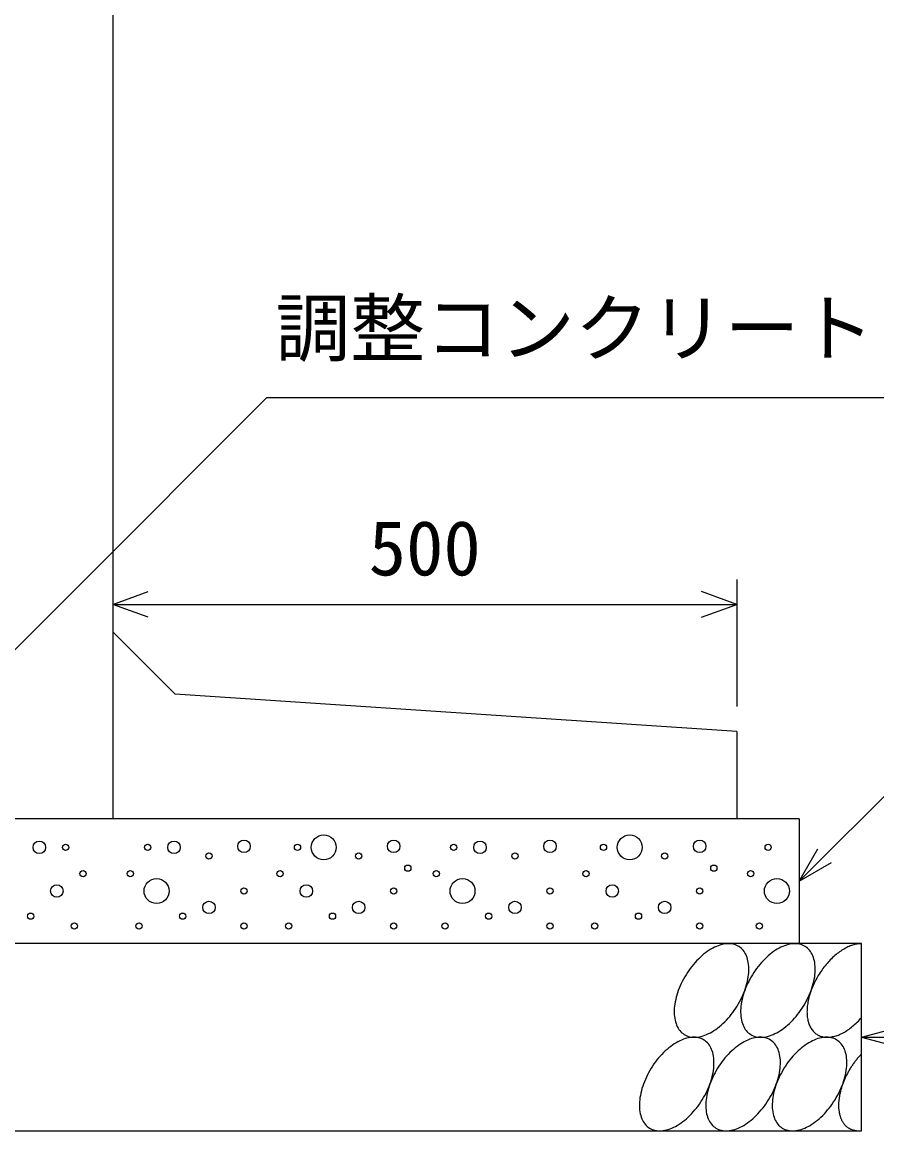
# Model space of a CAD drawing. Units: millimetres, scale not verified. Extents: x -16800 to 16800, y -5940 to 5940.
# Drawn here: x 4822 to 5507, y -1601 to -713 of the extents above; entities that cross this region are included whole.
import ezdxf
from ezdxf.enums import TextEntityAlignment as Align

# ---------------------------------------------------------------- set-up
doc = ezdxf.new("R2010")
doc.units = ezdxf.units.MM
doc.header["$LTSCALE"] = 20
for name, color, linetype, lineweight in [('0-0_DIM', 7, 'Continuous', 25), ('0-2_HATCH', 6, 'Continuous', 25), ('0-5_OUTLINE', 3, 'Continuous', 25)]:
    doc.layers.add(name, color=color, linetype=linetype, lineweight=lineweight)
doc.styles.add('ＭＳ ゴシック', font='')
doc.styles.get('ＭＳ ゴシック').set_extended_font_data('MS Gothic')

msp = doc.modelspace()

# ---------------------------------------------------------------- linework, layer by layer
at = {"layer": '0-0_DIM'}
for p, q in [((5395, -1159.42), (5395, -1261.38)), ((4895, -1179.42), (5395, -1179.42)), ((5608.65, -1237.73), (5445, -1401.38)), ((5445, -1401.38), (5460, -1375.4)), ((5445, -1401.38), (5470.98, -1386.38)), ((5495, -1526.38), (5523.98, -1518.62)), ((5495, -1526.38), (5928.31, -1526.38)), ((5495, -1526.38), (5523.98, -1534.14))]:
    msp.add_line(p, q, dxfattribs=at)
for points in [[(4705.74, -1326.38), (5018.43, -1013.68), (5657.64, -1013.68)], [(4923.19, -1189.68), (4895, -1179.42), (4923.19, -1169.16)], [(5366.81, -1189.68), (5395, -1179.42), (5366.81, -1169.16)]]:
    msp.add_lwpolyline(points, dxfattribs=at)
at = {"layer": '0-2_HATCH'}
for points in [[(5396.5, -1453.61), (5395.5, -1453.01), (5394.4, -1452.51), (5393.3, -1452.11), (5392.1, -1451.81), (5390.9, -1451.61), (5389.7, -1451.41), (5388.4, -1451.41), (5387.1, -1451.41), (5385.7, -1451.61), (5384.3, -1451.81), (5382.9, -1452.11), (5381.5, -1452.51), (5380.1, -1453.01), (5378.6, -1453.61), (5377.2, -1454.21), (5375.7, -1455.01), (5374.2, -1455.81), (5372.8, -1456.71), (5371.3, -1457.71), (5369.8, -1458.81), (5368.4, -1459.91), (5367, -1461.11), (5365.6, -1462.41), (5364.2, -1463.71), (5362.8, -1465.11), (5361.5, -1466.61), (5360.2, -1468.11), (5358.9, -1469.61), (5357.7, -1471.21), (5356.5, -1472.91), (5355.4, -1474.51), (5354.3, -1476.31), (5353.2, -1478.01), (5352.2, -1479.81), (5351.3, -1481.61), (5350.4, -1483.41), (5349.6, -1485.21), (5348.8, -1487.11), (5348.1, -1488.91)], [(5403.9, -1465.11), (5403.6, -1463.71), (5403.2, -1462.41), (5402.7, -1461.11), (5402.2, -1459.91), (5401.5, -1458.81), (5400.9, -1457.71), (5400.1, -1456.71), (5399.3, -1455.81), (5398.4, -1455.01), (5397.5, -1454.21), (5396.5, -1453.61)], [(5449.7, -1453.61), (5448.7, -1453.01), (5447.6, -1452.51), (5446.5, -1452.11), (5445.3, -1451.81), (5444.1, -1451.61), (5442.9, -1451.41), (5441.6, -1451.41), (5440.3, -1451.41), (5438.9, -1451.61), (5437.5, -1451.81), (5436.1, -1452.11), (5434.7, -1452.51), (5433.3, -1453.01), (5431.8, -1453.61), (5430.4, -1454.21), (5428.9, -1455.01), (5427.4, -1455.81), (5426, -1456.71), (5424.5, -1457.71), (5423, -1458.81), (5421.6, -1459.91), (5420.2, -1461.11), (5418.8, -1462.41), (5417.4, -1463.71), (5416, -1465.11), (5414.7, -1466.61), (5413.4, -1468.11), (5412.1, -1469.61), (5410.9, -1471.21), (5409.7, -1472.91), (5408.6, -1474.51), (5407.5, -1476.31), (5406.4, -1478.01), (5405.4, -1479.81), (5404.5, -1481.61), (5403.6, -1483.41), (5402.8, -1485.21), (5402, -1487.11), (5401.3, -1488.91)], [(5457.2, -1465.11), (5456.8, -1463.71), (5456.4, -1462.41), (5455.9, -1461.11), (5455.4, -1459.91), (5454.7, -1458.81), (5454.1, -1457.71), (5453.3, -1456.71), (5452.5, -1455.81), (5451.6, -1455.01), (5450.7, -1454.21), (5449.7, -1453.61)], [(5495, -1451.41), (5494.1, -1451.41), (5493.3, -1451.51), (5492.4, -1451.51), (5491.5, -1451.71), (5490.6, -1451.81), (5489.7, -1452.01), (5488.8, -1452.31), (5487.8, -1452.51), (5486.9, -1452.91), (5485.9, -1453.21), (5485, -1453.61), (5484, -1454.01), (5483.1, -1454.51), (5482.1, -1455.01), (5481.2, -1455.51), (5480.2, -1456.11), (5479.2, -1456.71), (5478.3, -1457.31), (5477.3, -1458.01), (5476.4, -1458.71), (5475.4, -1459.41), (5474.5, -1460.21), (5473.6, -1460.91), (5472.7, -1461.81), (5471.7, -1462.61), (5470.8, -1463.51), (5469.9, -1464.41), (5469.1, -1465.31), (5468.2, -1466.21), (5467.3, -1467.21), (5466.5, -1468.21), (5465.7, -1469.21), (5464.8, -1470.31), (5464, -1471.31), (5463.3, -1472.41), (5462.5, -1473.51), (5461.8, -1474.61), (5461, -1475.71), (5460.3, -1476.81)], [(5370.8, -1524.21), (5372.3, -1523.51), (5373.8, -1522.81), (5375.2, -1522.01), (5376.7, -1521.11), (5378.2, -1520.11), (5379.6, -1519.01), (5381, -1517.91), (5382.5, -1516.71), (5383.9, -1515.41), (5385.3, -1514.11), (5386.6, -1512.71), (5388, -1511.21), (5389.3, -1509.71), (5390.5, -1508.21), (5391.8, -1506.61), (5392.9, -1504.91), (5394.1, -1503.21), (5395.2, -1501.51), (5396.2, -1499.81), (5397.2, -1498.01), (5398.2, -1496.21), (5399, -1494.41), (5399.9, -1492.61), (5400.6, -1490.71), (5401.3, -1488.91), (5402, -1487.11), (5402.5, -1485.21), (5403, -1483.41), (5403.5, -1481.61), (5403.8, -1479.81), (5404.1, -1478.01), (5404.4, -1476.31), (5404.5, -1474.51), (5404.6, -1472.91), (5404.6, -1471.21), (5404.6, -1469.61), (5404.4, -1468.11), (5404.2, -1466.61), (5403.9, -1465.11)], [(5424, -1524.21), (5425.5, -1523.51), (5427, -1522.81), (5428.4, -1522.01), (5429.9, -1521.11), (5431.4, -1520.11), (5432.8, -1519.01), (5434.3, -1517.91), (5435.7, -1516.71), (5437.1, -1515.41), (5438.5, -1514.11), (5439.8, -1512.71), (5441.2, -1511.21), (5442.5, -1509.71), (5443.7, -1508.21), (5445, -1506.61), (5446.1, -1504.91), (5447.3, -1503.21), (5448.4, -1501.51), (5449.4, -1499.81), (5450.4, -1498.01), (5451.4, -1496.21), (5452.2, -1494.41), (5453.1, -1492.61), (5453.8, -1490.71), (5454.5, -1488.91), (5455.2, -1487.11), (5455.7, -1485.21), (5456.3, -1483.41), (5456.7, -1481.61), (5457.1, -1479.81), (5457.4, -1478.01), (5457.6, -1476.31), (5457.7, -1474.51), (5457.8, -1472.91), (5457.8, -1471.21), (5457.8, -1469.61), (5457.6, -1468.11), (5457.4, -1466.61), (5457.2, -1465.11)], [(5460.3, -1476.81), (5459.7, -1478.01), (5459, -1479.11), (5458.4, -1480.31), (5457.8, -1481.51), (5457.2, -1482.61), (5456.6, -1483.81), (5456.1, -1485.01), (5455.6, -1486.21), (5455.1, -1487.41), (5454.6, -1488.61), (5454.2, -1489.81), (5453.8, -1491.01), (5453.4, -1492.21), (5453.1, -1493.41), (5452.8, -1494.61), (5452.5, -1495.81), (5452.2, -1497.01), (5452, -1498.21), (5451.8, -1499.31), (5451.6, -1500.51), (5451.5, -1501.61), (5451.4, -1502.71), (5451.3, -1503.81), (5451.3, -1504.91), (5451.2, -1506.01), (5451.3, -1507.11), (5451.3, -1508.11), (5451.4, -1509.11), (5451.5, -1510.11), (5451.6, -1511.11), (5451.8, -1512.11), (5452, -1513.01), (5452.2, -1513.91), (5452.5, -1514.81), (5452.8, -1515.71), (5453.1, -1516.51), (5453.4, -1517.31), (5453.8, -1518.11), (5454.2, -1518.81)], [(5348.1, -1488.91), (5347.5, -1490.71), (5346.9, -1492.61), (5346.4, -1494.41), (5346, -1496.21), (5345.6, -1498.01), (5345.3, -1499.81), (5345.1, -1501.51), (5344.9, -1503.21), (5344.8, -1504.91), (5344.8, -1506.61), (5344.9, -1508.21), (5345, -1509.71), (5345.2, -1511.21), (5345.5, -1512.71), (5345.8, -1514.11), (5346.3, -1515.41), (5346.7, -1516.71), (5347.3, -1517.91), (5347.9, -1519.01), (5348.6, -1520.11), (5349.3, -1521.11), (5350.1, -1522.01), (5351, -1522.81), (5351.9, -1523.51), (5352.9, -1524.21), (5353.9, -1524.81), (5355, -1525.31), (5356.1, -1525.71), (5357.3, -1526.01), (5358.5, -1526.21), (5359.8, -1526.31), (5361.1, -1526.41), (5362.4, -1526.31), (5363.7, -1526.21), (5365.1, -1526.01), (5366.5, -1525.71), (5367.9, -1525.31), (5369.4, -1524.81), (5370.8, -1524.21)], [(5401.3, -1488.91), (5400.7, -1490.71), (5400.1, -1492.61), (5399.6, -1494.41), (5399.2, -1496.21), (5398.8, -1498.01), (5398.5, -1499.81), (5398.3, -1501.51), (5398.1, -1503.21), (5398, -1504.91), (5398, -1506.61), (5398.1, -1508.21), (5398.2, -1509.71), (5398.4, -1511.21), (5398.7, -1512.71), (5399.1, -1514.11), (5399.5, -1515.41), (5400, -1516.71), (5400.5, -1517.91), (5401.1, -1519.01), (5401.8, -1520.11), (5402.5, -1521.11), (5403.4, -1522.01), (5404.2, -1522.81), (5405.1, -1523.51), (5406.1, -1524.21), (5407.1, -1524.81), (5408.2, -1525.31), (5409.4, -1525.71), (5410.5, -1526.01), (5411.7, -1526.21), (5413, -1526.31), (5414.3, -1526.41), (5415.6, -1526.31), (5417, -1526.21), (5418.3, -1526.01), (5419.7, -1525.71), (5421.2, -1525.31), (5422.6, -1524.81), (5424, -1524.21)], [(5485, -1519.81), (5485.9, -1519.11), (5486.9, -1518.41), (5487.8, -1517.61), (5488.8, -1516.81), (5489.7, -1516.01), (5490.6, -1515.11), (5491.5, -1514.31), (5492.4, -1513.41), (5493.3, -1512.41), (5494.1, -1511.51), (5495, -1510.51)], [(5454.2, -1518.81), (5454.6, -1519.51), (5455.1, -1520.21), (5455.6, -1520.81), (5456.1, -1521.41), (5456.6, -1522.01), (5457.2, -1522.61), (5457.8, -1523.11), (5458.4, -1523.61), (5459, -1524.01), (5459.7, -1524.41), (5460.3, -1524.81), (5461, -1525.11), (5461.8, -1525.41), (5462.5, -1525.71), (5463.3, -1525.91), (5464, -1526.11), (5464.8, -1526.21), (5465.7, -1526.31), (5466.5, -1526.41), (5467.3, -1526.41), (5468.2, -1526.41), (5469.1, -1526.31), (5469.9, -1526.21), (5470.8, -1526.11), (5471.7, -1525.91), (5472.7, -1525.71), (5473.6, -1525.51), (5474.5, -1525.21), (5475.4, -1524.91), (5476.4, -1524.61), (5477.3, -1524.21), (5478.3, -1523.71), (5479.2, -1523.31), (5480.2, -1522.81), (5481.2, -1522.21), (5482.1, -1521.71), (5483.1, -1521.11), (5484, -1520.41), (5485, -1519.81)], [(5368.7, -1528.61), (5367.6, -1528.01), (5366.5, -1527.51), (5365.4, -1527.11), (5364.2, -1526.81), (5363, -1526.61), (5361.8, -1526.41), (5360.5, -1526.41), (5359.2, -1526.41), (5357.8, -1526.61), (5356.4, -1526.81), (5355, -1527.11), (5353.6, -1527.51), (5352.2, -1528.01), (5350.7, -1528.61), (5349.3, -1529.21), (5347.8, -1530.01), (5346.3, -1530.81), (5344.9, -1531.71), (5343.4, -1532.71), (5342, -1533.81), (5340.5, -1534.91), (5339.1, -1536.11), (5337.7, -1537.41), (5336.3, -1538.71), (5334.9, -1540.11), (5333.6, -1541.51), (5332.3, -1543.01), (5331, -1544.61), (5329.8, -1546.21), (5328.6, -1547.81), (5327.5, -1549.51), (5326.4, -1551.21), (5325.3, -1553.01), (5324.3, -1554.81), (5323.4, -1556.61), (5322.5, -1558.41), (5321.7, -1560.21), (5320.9, -1562.01), (5320.2, -1563.91)], [(5421.9, -1528.61), (5420.8, -1528.01), (5419.7, -1527.51), (5418.6, -1527.11), (5417.5, -1526.81), (5416.2, -1526.61), (5415, -1526.41), (5413.7, -1526.41), (5412.4, -1526.41), (5411, -1526.61), (5409.6, -1526.81), (5408.2, -1527.11), (5406.8, -1527.51), (5405.4, -1528.01), (5403.9, -1528.61), (5402.5, -1529.21), (5401, -1530.01), (5399.5, -1530.81), (5398.1, -1531.71), (5396.6, -1532.71), (5395.2, -1533.81), (5393.7, -1534.91), (5392.3, -1536.11), (5390.9, -1537.41), (5389.5, -1538.71), (5388.1, -1540.11), (5386.8, -1541.51), (5385.5, -1543.01), (5384.2, -1544.61), (5383, -1546.21), (5381.8, -1547.81), (5380.7, -1549.51), (5379.6, -1551.21), (5378.5, -1553.01), (5377.6, -1554.81), (5376.6, -1556.61), (5375.7, -1558.41), (5374.9, -1560.21), (5374.1, -1562.01), (5373.4, -1563.91)], [(5475.1, -1528.61), (5474, -1528.01), (5473, -1527.51), (5471.8, -1527.11), (5470.7, -1526.81), (5469.4, -1526.61), (5468.2, -1526.41), (5466.9, -1526.41), (5465.6, -1526.41), (5464.2, -1526.61), (5462.9, -1526.81), (5461.5, -1527.11), (5460, -1527.51), (5458.6, -1528.01), (5457.1, -1528.61), (5455.7, -1529.21), (5454.2, -1530.01), (5452.8, -1530.81), (5451.3, -1531.71), (5449.8, -1532.71), (5448.4, -1533.81), (5446.9, -1534.91), (5445.5, -1536.11), (5444.1, -1537.41), (5442.7, -1538.71), (5441.3, -1540.11), (5440, -1541.51), (5438.7, -1543.01), (5437.5, -1544.61), (5436.2, -1546.21), (5435, -1547.81), (5433.9, -1549.51), (5432.8, -1551.21), (5431.8, -1553.01), (5430.8, -1554.81), (5429.8, -1556.61), (5428.9, -1558.41), (5428.1, -1560.21), (5427.4, -1562.01), (5426.6, -1563.91)], [(5376.1, -1540.11), (5375.7, -1538.71), (5375.3, -1537.41), (5374.8, -1536.11), (5374.3, -1534.91), (5373.6, -1533.81), (5373, -1532.71), (5372.2, -1531.71), (5371.4, -1530.81), (5370.5, -1530.01), (5369.6, -1529.21), (5368.7, -1528.61)], [(5429.3, -1540.11), (5428.9, -1538.71), (5428.5, -1537.41), (5428, -1536.11), (5427.5, -1534.91), (5426.9, -1533.81), (5426.2, -1532.71), (5425.4, -1531.71), (5424.6, -1530.81), (5423.8, -1530.01), (5422.8, -1529.21), (5421.9, -1528.61)], [(5482.5, -1540.11), (5482.1, -1538.71), (5481.7, -1537.41), (5481.2, -1536.11), (5480.7, -1534.91), (5480.1, -1533.81), (5479.4, -1532.71), (5478.6, -1531.71), (5477.8, -1530.81), (5477, -1530.01), (5476, -1529.21), (5475.1, -1528.61)], [(5342.9, -1599.21), (5344.4, -1598.51), (5345.9, -1597.81), (5347.3, -1597.01), (5348.8, -1596.01), (5350.3, -1595.11), (5351.7, -1594.01), (5353.2, -1592.91), (5354.6, -1591.71), (5356, -1590.41), (5357.4, -1589.11), (5358.7, -1587.71), (5360.1, -1586.21), (5361.4, -1584.71), (5362.6, -1583.21), (5363.9, -1581.61), (5365, -1579.91), (5366.2, -1578.21), (5367.3, -1576.51), (5368.3, -1574.81), (5369.3, -1573.01), (5370.3, -1571.21), (5371.1, -1569.41), (5372, -1567.61), (5372.7, -1565.71), (5373.4, -1563.91), (5374.1, -1562.01), (5374.6, -1560.21), (5375.2, -1558.41), (5375.6, -1556.61), (5376, -1554.81), (5376.3, -1553.01), (5376.5, -1551.31), (5376.6, -1549.51), (5376.7, -1547.91), (5376.7, -1546.21), (5376.7, -1544.61), (5376.5, -1543.11), (5376.3, -1541.51), (5376.1, -1540.11)], [(5396.2, -1599.21), (5397.6, -1598.51), (5399.1, -1597.81), (5400.5, -1597.01), (5402, -1596.01), (5403.5, -1595.11), (5404.9, -1594.01), (5406.4, -1592.91), (5407.8, -1591.71), (5409.2, -1590.41), (5410.6, -1589.11), (5411.9, -1587.71), (5413.3, -1586.21), (5414.6, -1584.71), (5415.8, -1583.21), (5417.1, -1581.61), (5418.3, -1579.91), (5419.4, -1578.21), (5420.5, -1576.51), (5421.5, -1574.81), (5422.5, -1573.01), (5423.5, -1571.21), (5424.4, -1569.41), (5425.2, -1567.61), (5425.9, -1565.71), (5426.6, -1563.91), (5427.3, -1562.01), (5427.9, -1560.21), (5428.4, -1558.41), (5428.8, -1556.61), (5429.2, -1554.81), (5429.5, -1553.01), (5429.7, -1551.31), (5429.8, -1549.51), (5429.9, -1547.91), (5429.9, -1546.21), (5429.9, -1544.61), (5429.7, -1543.11), (5429.5, -1541.51), (5429.3, -1540.11)], [(5449.4, -1599.21), (5450.8, -1598.51), (5452.3, -1597.81), (5453.8, -1597.01), (5455.2, -1596.01), (5456.7, -1595.11), (5458.1, -1594.01), (5459.6, -1592.91), (5461, -1591.71), (5462.4, -1590.41), (5463.8, -1589.11), (5465.2, -1587.71), (5466.5, -1586.21), (5467.8, -1584.71), (5469.1, -1583.21), (5470.3, -1581.61), (5471.5, -1579.91), (5472.6, -1578.21), (5473.7, -1576.51), (5474.7, -1574.81), (5475.7, -1573.01), (5476.7, -1571.21), (5477.6, -1569.41), (5478.4, -1567.61), (5479.2, -1565.71), (5479.9, -1563.91), (5480.5, -1562.01), (5481.1, -1560.21), (5481.6, -1558.41), (5482, -1556.61), (5482.4, -1554.81), (5482.7, -1553.01), (5482.9, -1551.31), (5483.1, -1549.51), (5483.1, -1547.91), (5483.2, -1546.21), (5483.1, -1544.61), (5483, -1543.11), (5482.8, -1541.51), (5482.5, -1540.11)], [(5495, -1539.61), (5494.5, -1540.21), (5494, -1540.71), (5493.5, -1541.21), (5493, -1541.81), (5492.5, -1542.41), (5492, -1542.91), (5491.5, -1543.51), (5491.1, -1544.11), (5490.6, -1544.71), (5490.1, -1545.31), (5489.7, -1545.91), (5489.2, -1546.51), (5488.8, -1547.11), (5488.3, -1547.71), (5487.9, -1548.31), (5487.5, -1549.01), (5487.1, -1549.61), (5486.6, -1550.21), (5486.2, -1550.91), (5485.8, -1551.51), (5485.4, -1552.21), (5485.1, -1552.91), (5484.7, -1553.51), (5484.3, -1554.21), (5483.9, -1554.81), (5483.6, -1555.51), (5483.2, -1556.21), (5482.9, -1556.91), (5482.5, -1557.51), (5482.2, -1558.21), (5481.9, -1558.91), (5481.6, -1559.61), (5481.3, -1560.31), (5481, -1561.01), (5480.7, -1561.71), (5480.4, -1562.31), (5480.2, -1563.01), (5479.9, -1563.71), (5479.7, -1564.41)], [(5320.2, -1563.91), (5319.6, -1565.71), (5319, -1567.61), (5318.5, -1569.41), (5318.1, -1571.21), (5317.7, -1573.01), (5317.4, -1574.81), (5317.2, -1576.51), (5317, -1578.21), (5316.9, -1579.91), (5316.9, -1581.61), (5317, -1583.21), (5317.1, -1584.71), (5317.3, -1586.21), (5317.6, -1587.71), (5318, -1589.11), (5318.4, -1590.41), (5318.9, -1591.71), (5319.4, -1592.91), (5320, -1594.01), (5320.7, -1595.11), (5321.5, -1596.01), (5322.3, -1597.01), (5323.1, -1597.81), (5324, -1598.51), (5325, -1599.21), (5326.1, -1599.81), (5327.1, -1600.31), (5328.3, -1600.71), (5329.4, -1601.01), (5330.6, -1601.21), (5331.9, -1601.31), (5333.2, -1601.41), (5334.5, -1601.31), (5335.9, -1601.21), (5337.2, -1601.01), (5338.6, -1600.71), (5340.1, -1600.31), (5341.5, -1599.81), (5342.9, -1599.21)], [(5373.4, -1563.91), (5372.8, -1565.71), (5372.2, -1567.61), (5371.7, -1569.41), (5371.3, -1571.21), (5370.9, -1573.01), (5370.6, -1574.81), (5370.4, -1576.51), (5370.2, -1578.21), (5370.2, -1579.91), (5370.1, -1581.61), (5370.2, -1583.21), (5370.3, -1584.71), (5370.5, -1586.21), (5370.8, -1587.71), (5371.2, -1589.11), (5371.6, -1590.41), (5372.1, -1591.71), (5372.6, -1592.91), (5373.2, -1594.01), (5373.9, -1595.11), (5374.7, -1596.01), (5375.5, -1597.01), (5376.3, -1597.81), (5377.3, -1598.51), (5378.2, -1599.21), (5379.3, -1599.81), (5380.3, -1600.31), (5381.5, -1600.71), (5382.6, -1601.01), (5383.9, -1601.21), (5385.1, -1601.31), (5386.4, -1601.41), (5387.7, -1601.31), (5389.1, -1601.21), (5390.4, -1601.01), (5391.8, -1600.71), (5393.3, -1600.31), (5394.7, -1599.81), (5396.2, -1599.21)], [(5426.6, -1563.91), (5426, -1565.71), (5425.4, -1567.61), (5424.9, -1569.41), (5424.5, -1571.21), (5424.1, -1573.01), (5423.8, -1574.81), (5423.6, -1576.51), (5423.5, -1578.21), (5423.4, -1579.91), (5423.4, -1581.61), (5423.4, -1583.21), (5423.5, -1584.71), (5423.8, -1586.21), (5424, -1587.71), (5424.4, -1589.11), (5424.8, -1590.41), (5425.3, -1591.71), (5425.8, -1592.91), (5426.4, -1594.01), (5427.1, -1595.11), (5427.9, -1596.01), (5428.7, -1597.01), (5429.5, -1597.81), (5430.5, -1598.51), (5431.4, -1599.21), (5432.5, -1599.81), (5433.5, -1600.31), (5434.7, -1600.71), (5435.8, -1601.01), (5437.1, -1601.21), (5438.3, -1601.31), (5439.6, -1601.41), (5440.9, -1601.31), (5442.3, -1601.21), (5443.7, -1601.01), (5445.1, -1600.71), (5446.5, -1600.31), (5447.9, -1599.81), (5449.4, -1599.21)], [(5479.7, -1564.41), (5479.4, -1565.11), (5479.2, -1565.81), (5479, -1566.51), (5478.8, -1567.21), (5478.6, -1567.91), (5478.4, -1568.51), (5478.2, -1569.21), (5478, -1569.91), (5477.8, -1570.61), (5477.7, -1571.31), (5477.5, -1571.91), (5477.4, -1572.61), (5477.3, -1573.31), (5477.2, -1573.91), (5477.1, -1574.61), (5477, -1575.31), (5476.9, -1575.91), (5476.8, -1576.61), (5476.7, -1577.21), (5476.7, -1577.91), (5476.6, -1578.51), (5476.6, -1579.11), (5476.6, -1579.81), (5476.6, -1580.41), (5476.6, -1581.01), (5476.6, -1581.61), (5476.6, -1582.21), (5476.6, -1582.81), (5476.6, -1583.41), (5476.7, -1584.01), (5476.7, -1584.61), (5476.8, -1585.11), (5476.9, -1585.71), (5477, -1586.31), (5477.1, -1586.81), (5477.2, -1587.41), (5477.3, -1587.91), (5477.4, -1588.41), (5477.5, -1588.91)], [(5477.5, -1588.91), (5477.7, -1589.41), (5477.8, -1589.91), (5478, -1590.41), (5478.2, -1590.91), (5478.4, -1591.41), (5478.6, -1591.91), (5478.8, -1592.31), (5479, -1592.81), (5479.2, -1593.21), (5479.4, -1593.61), (5479.7, -1594.01), (5479.9, -1594.41), (5480.2, -1594.81), (5480.4, -1595.21), (5480.7, -1595.61), (5481, -1596.01), (5481.3, -1596.31), (5481.6, -1596.61), (5481.9, -1597.01), (5482.2, -1597.31), (5482.5, -1597.61), (5482.9, -1597.91), (5483.2, -1598.21), (5483.6, -1598.51), (5483.9, -1598.71), (5484.3, -1599.01), (5484.7, -1599.21), (5485.1, -1599.41), (5485.4, -1599.61), (5485.8, -1599.81), (5486.2, -1600.01), (5486.6, -1600.21), (5487.1, -1600.41), (5487.5, -1600.51), (5487.9, -1600.71), (5488.3, -1600.81), (5488.8, -1600.91), (5489.2, -1601.01), (5489.7, -1601.11)], [(5489.7, -1601.11), (5490.1, -1601.21), (5490.6, -1601.21), (5491.1, -1601.31), (5491.5, -1601.31), (5492, -1601.41), (5492.5, -1601.41), (5493, -1601.41), (5493.5, -1601.41), (5494, -1601.31), (5494.5, -1601.31), (5495, -1601.31)]]:
    msp.add_lwpolyline(points, dxfattribs=at)
for centre, radius in [((5000.03, -1373.33), 5), ((5063.96, -1374.2), 10), ((5120.03, -1373.33), 5), ((5245.26, -1373.33), 5), ((5309.18, -1374.2), 10), ((5365.26, -1373.33), 5), ((4836.04, -1374.2), 5), ((4857.07, -1374.2), 2.5), ((4922.93, -1374.2), 2.5), ((4943.96, -1374.2), 5), ((5042.93, -1374.2), 2.5), ((5168.15, -1374.2), 2.5), ((5189.18, -1374.2), 5), ((5288.15, -1374.2), 2.5), ((5420.08, -1374.2), 2.5), ((4971.99, -1381.2), 2.5), ((5091.99, -1381.2), 2.5), ((5217.22, -1381.2), 2.5), ((5337.22, -1381.2), 2.5), ((4871.09, -1395.21), 2.5), ((4908.91, -1395.21), 2.5), ((5028.91, -1395.21), 2.5), ((5131.37, -1390.89), 2.5), ((5154.13, -1395.21), 2.5), ((5274.13, -1395.21), 2.5), ((5376.6, -1390.89), 2.5), ((5406.06, -1395.21), 2.5), ((4929.94, -1409.22), 10), ((5175.16, -1409.22), 10), ((5427.09, -1409.22), 10), ((4850.06, -1409.22), 5), ((5000.03, -1409.22), 2.5), ((5049.94, -1409.22), 5), ((5120.03, -1409.22), 2.5), ((5245.26, -1409.22), 2.5), ((5295.16, -1409.22), 5), ((5365.26, -1409.22), 2.5), ((4971.99, -1422.35), 5), ((5091.99, -1422.35), 5), ((5217.22, -1422.35), 5), ((5337.22, -1422.35), 5), ((4829.03, -1429.36), 2.5), ((4950.97, -1429.36), 2.5), ((5070.97, -1429.36), 2.5), ((5196.19, -1429.36), 2.5), ((5316.19, -1429.36), 2.5), ((4864.08, -1437.23), 2.5), ((4915.92, -1437.23), 2.5), ((5000.03, -1437.23), 2.5), ((5035.92, -1437.23), 2.5), ((5120.03, -1437.23), 2.5), ((5161.14, -1437.23), 2.5), ((5245.26, -1437.23), 2.5), ((5281.14, -1437.23), 2.5), ((5365.26, -1437.23), 2.5), ((5413.07, -1437.23), 2.5)]:
    msp.add_circle(centre, radius, dxfattribs=at)
at = {"layer": '0-5_OUTLINE'}
for p, q in [((4895, -410.88), (4895, -1351.38)), ((5445, -1351.38), (4355, -1351.38)), ((5445, -1351.38), (5445, -1451.38)), ((5495, -1451.38), (4305, -1451.38))]:
    msp.add_line(p, q, dxfattribs=at)
for points in [[(5395, -1281.38), (4945, -1251.38), (4895, -1201.38)], [(5395, -1281.38), (5395, -1351.38), (4800, -1351.38)], [(4305, -1601.38), (5495, -1601.38), (5495, -1451.38)]]:
    msp.add_lwpolyline(points, dxfattribs=at)

# ---------------------------------------------------------------- texts
at = {"layer": '0-0_DIM', "style": 'ＭＳ ゴシック'}
for s, p in [('調整コンクリート', (5025.15, -993.17)), ('500', (5100, -1169.42))]:
    msp.add_text(s, height=43.99, dxfattribs=at).set_placement(p, align=Align.BOTTOM_LEFT)

doc.saveas('drawing.dxf')
